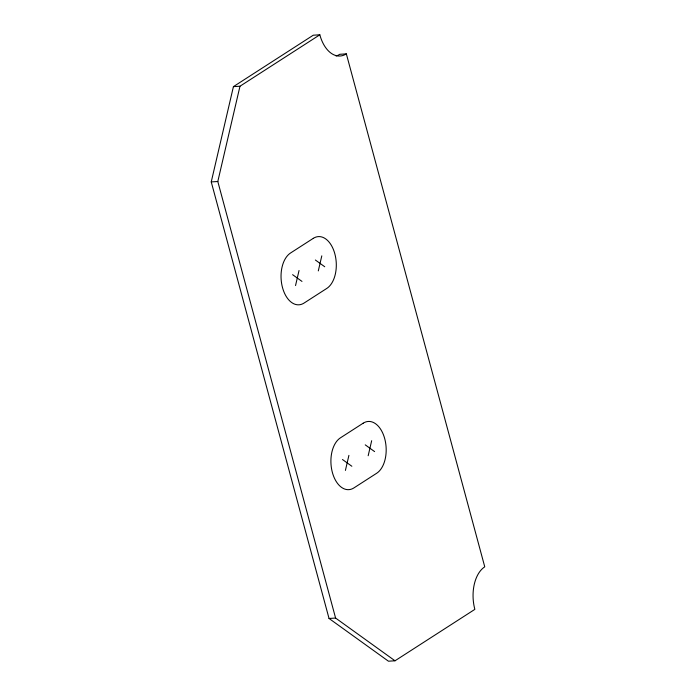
<?xml version="1.0" encoding="UTF-8"?>
<svg xmlns="http://www.w3.org/2000/svg" width="696" height="696" viewBox="0 0 696 696"><rect width="100%" height="100%" fill="white"/><g stroke="black" fill="none" stroke-linecap="round" stroke-linejoin="round"><path stroke-width="1.04" d="M211.245 181.917L233.421 86.635L313.261 35.209L319.829 34.8A33.008 19.949 86.5 0 0 346.347 53.879L484.755 566.831A33.008 19.949 86.5 0 0 474.855 609.365L395.006 660.791L388.446 661.2L329.034 618.466L211.245 181.917L217.804 181.508L239.981 86.226L319.829 34.8M295.539 285.56L299.036 270.518M318.298 270.901L321.804 255.858M345.416 470.409L348.913 455.367M368.175 455.741L371.673 440.707M346.347 53.879L339.787 54.288A33.008 19.949 86.5 0 1 336.072 55.984M233.421 86.635L239.981 86.226M329.034 618.466L335.594 618.057L395.006 660.791M315.366 260.008L324.736 266.751M292.598 274.668L301.977 281.41M365.235 444.848L374.613 451.6M342.475 459.517L351.854 466.259M217.804 181.508L335.594 618.057M313.296 238.345L290.536 253.005A26.813 16.208 86.5 0 0 282.498 287.57A26.813 16.208 86.5 0 0 304.039 303.073L326.807 288.414A26.813 16.208 86.5 0 0 334.846 253.849A26.813 16.208 86.5 0 0 313.296 238.345M363.173 423.194L340.414 437.854A26.813 16.208 86.5 0 0 332.366 472.419A26.813 16.208 86.5 0 0 353.916 487.913L376.684 473.254A26.813 16.208 86.5 0 0 384.723 438.697A26.813 16.208 86.5 0 0 363.173 423.194"/></g></svg>
